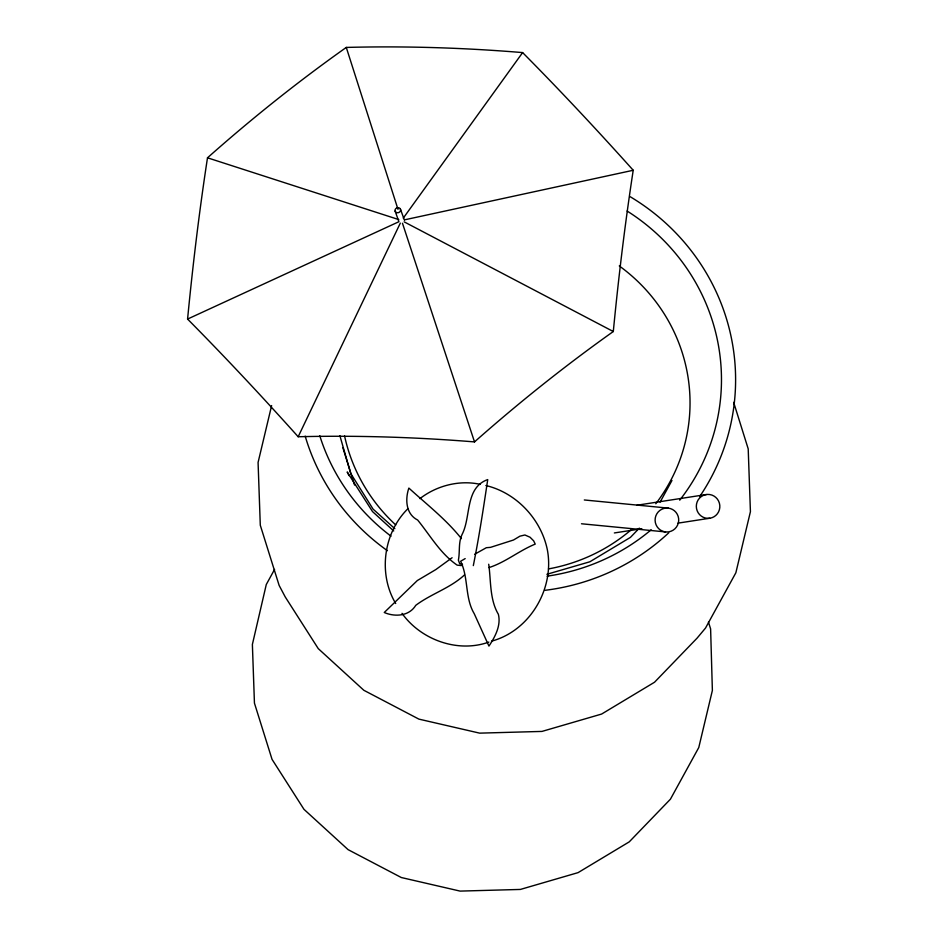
<?xml version="1.0" encoding="UTF-8"?>
<svg xmlns="http://www.w3.org/2000/svg" width="938" height="938" viewBox="0 0 938 938"><rect width="100%" height="100%" fill="white"/><g stroke="black" fill="none" stroke-linecap="round" stroke-linejoin="round"><path stroke-width="1.41" d="M473.315 565.614C479.072 536.993 483.41 508.455 487.725 479.576C464.838 487.737 471.216 516.639 462.164 534.285C458.19 542.281 460.089 551.556 458.389 560.138L459.714 563.785L462.516 564.266M271.621 405.591L258.079 462.446L260.295 525.245L279.137 585.429L285.234 596.943L318.252 648.615L363.838 690.286L418.887 719.118L479.646 733.141L541.976 731.417L601.621 714.053L654.536 682.231L697.098 638.121L705.517 628.061L735.861 572.778L750.423 511.667L748.207 448.868L733.657 402.355M298.167 436.745A762.242 326.471 7 0 1 474.511 441.904A762.242 335.218 -43.2 0 1 613.3 331.524A762.242 147.606 -88.3 0 1 633.22 170.259A741.219 122.995 51.5 0 0 522.618 52.587A741.219 317.466 7 0 0 346.286 47.428A741.219 325.978 -43.2 0 0 207.497 157.807A762.242 147.606 -88.3 0 0 187.577 319.072A762.242 126.478 51.5 0 1 298.178 436.745L400.303 223.127M274.576 569.401L266.286 584.515L252.381 644.453L254.444 703.125L272.043 759.358L303.982 809.342L348.08 849.64L401.323 877.534L460.089 891.1L520.379 889.435L578.078 872.633L629.257 841.855L670.424 799.188L698.775 747.539L712.376 690.438L710.617 628.929L708.46 622.07M660.071 502.158L671.971 480.479M403.27 218.132L522.618 52.587M408.03 508.595C383.372 532.667 377.979 573.986 395.695 603.497M639.353 528.141L630.442 537.368L589.861 561.78L546.889 574.291M464.509 574.9C450.287 588.196 431.246 593.695 415.745 605.35C409.167 616.219 394.945 617.145 384.252 612.502L417.328 580.54L435.795 569.589L452.104 557.735M419.919 498.629C436.686 485.579 459.597 479.717 480.408 484.383M465.178 558.591L460.628 561.276C468.66 577.878 464.767 597.869 474.206 613.64L488.944 646.094C495.041 636.914 501.197 625.576 498.371 614.296C489.53 599.405 491.078 580.786 488.71 564.242M474.628 554.264L486.341 547.71L490.504 547.358L513.508 540.007L519.933 536.173L524.917 534.988L530.04 537.228L533.663 540.851L535.223 544.11C519.101 550.665 505.5 562.308 488.956 567.596M187.577 319.072L398.908 221.72L395.121 211.12M488.862 642.084C457.838 653.223 420.892 639.868 402.003 613.335M491.5 641.182C529.97 630.828 554.628 588.759 547.382 549.961C541.191 519.218 516.416 492.743 485.861 485.521M404.419 219.867L633.22 170.27M637.019 505.219L706.396 494.525M614.355 532.948L641.827 528.715M677.963 523.146L709.761 518.245A11.983 11.76 81.2 0 0 717.324 499.028A11.983 11.76 81.2 0 0 697.157 501.877A11.983 11.76 81.2 0 0 709.761 518.245M584.304 499.966L668.313 508.126A11.983 11.807 -84.5 0 1 676.357 527.179A11.983 11.807 -84.5 0 1 656.049 524.764A11.983 11.807 -84.5 0 1 668.313 508.126M581.49 523.767L665.499 531.916M461.367 565.591L457.123 565.122C440.215 553.455 430.413 535.715 417.644 520.015C405.755 514.106 405.04 499.227 408.862 488.077C426.989 504.621 446.136 519.418 461.426 538.647M207.497 157.807L398.791 219.598M404.149 221.849L613.3 331.524M394.839 528.68L373.078 509.123L350.718 473.467L339.884 435.713M393.714 530.955L372.527 511.585L347.201 471.966L349.053 475.66M400.491 209.326A2.826 2.497 -20.1 0 1 397.137 212.727A2.826 2.497 -20.1 0 1 395.789 208.611A2.826 2.497 -20.1 0 1 400.491 209.326L404.372 219.949M402.472 223.256L474.511 441.915M346.286 47.428L397.993 209.326M342.816 447.578L354.552 485.063M619.279 265.935A174.656 169.837 6 0 1 655.803 503.753M630.875 530.04A174.656 169.837 6 0 1 548.472 568.92M395.742 524.928A174.656 169.837 6 0 1 344.563 435.889M630.219 196.734A219.515 213.454 6 0 1 699.689 496.589M668.771 532.784A219.515 213.454 6 0 1 545.189 590.295M387.417 550.688A219.515 213.454 6 0 1 305.19 436.147M627.123 211.038A205.399 199.724 6 0 1 679.722 500.177M651.183 529.771A205.399 199.724 6 0 1 547.077 576.167M391.017 536.184A205.399 199.724 6 0 1 319.752 435.678"/></g></svg>
